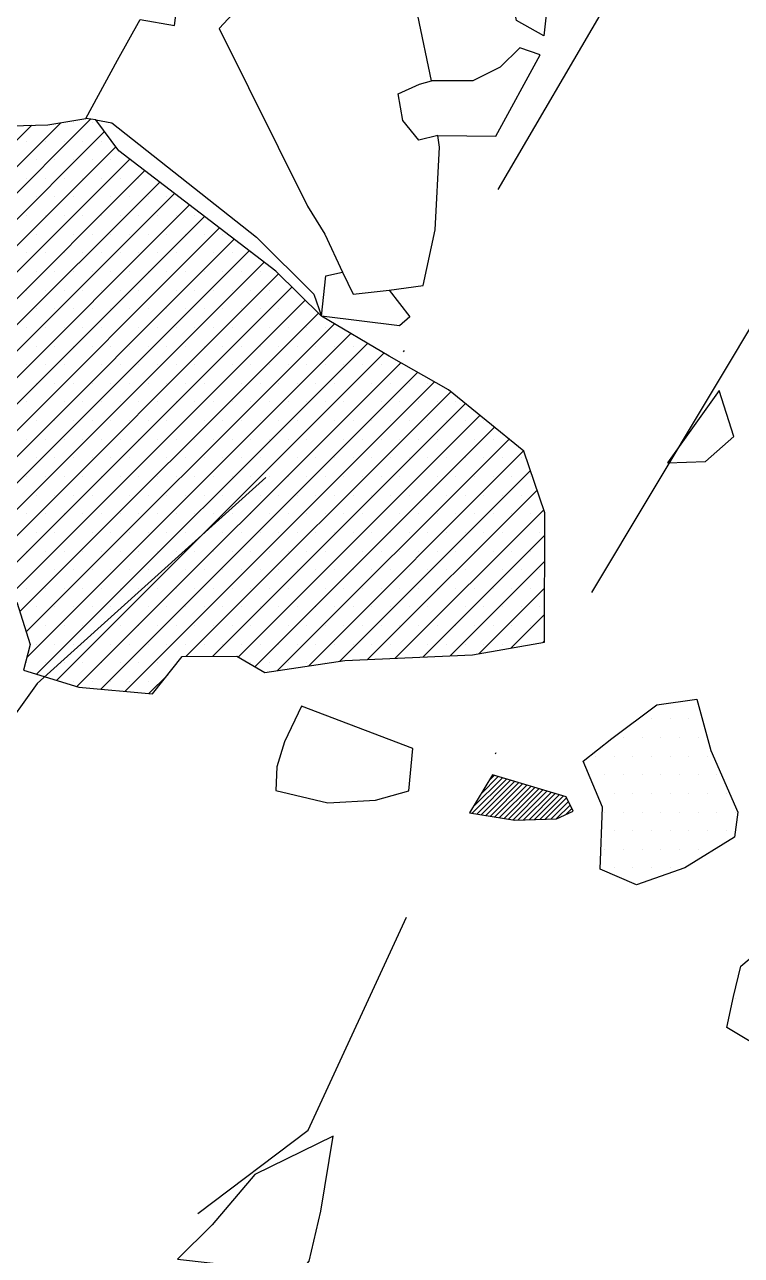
# Model space of a CAD drawing. Header units: metres. Extents: x -1319 to -950, y -1232 to -780.
# Drawn here: x -1108.3 to -1060.2, y -1123.5 to -1040.9 of the extents above; entities that cross this region are included whole.
import ezdxf

# ---------------------------------------------------------------- set-up
doc = ezdxf.new("R2010")
doc.units = ezdxf.units.M
doc.header["$LTSCALE"] = 25
doc.header["$MEASUREMENT"] = 0
doc.linetypes.add('STRICHPUNKTX2', pattern=[2, 1, -0.5, 0, -0.5])
doc.layers.get('0').update_dxf_attribs({"linetype": 'CONTINUOUS'})
for name, color, linetype in [('FEUER', 1, 'CONTINUOUS'), ('GRABUNGSGRENZE', 3, 'STRICHPUNKTX2'), ('KNOCHEN', 2, 'CONTINUOUS'), ('KNOCHENSCHRAFF', 2, 'CONTINUOUS'), ('STEINE', 4, 'CONTINUOUS'), ('STEINESCHRAFF', 4, 'CONTINUOUS')]:
    doc.layers.add(name, color=color, linetype=linetype)

# ---------------------------------------------------------------- blocks, each defined once
blk = doc.blocks.new('*X1')
at = {"color": 0}
for p, q in [((-1078.281, -1093.838), (-1075.983, -1091.539)), ((-1078.232, -1093.435), (-1076.255, -1091.458)), ((-1077.976, -1093.886), (-1075.711, -1091.621)), ((-1077.684, -1092.533), (-1076.527, -1091.376)), ((-1077.67, -1093.934), (-1075.439, -1091.702)), ((-1077.365, -1093.982), (-1075.167, -1091.784)), ((-1077.135, -1091.631), (-1076.799, -1091.295)), ((-1077.06, -1094.03), (-1074.895, -1091.866)), ((-1076.754, -1094.078), (-1074.623, -1091.947)), ((-1076.449, -1094.127), (-1074.351, -1092.029)), ((-1076.144, -1094.175), (-1074.079, -1092.11)), ((-1075.838, -1094.223), (-1073.807, -1092.192)), ((-1075.533, -1094.271), (-1073.535, -1092.273)), ((-1075.192, -1094.284), (-1073.263, -1092.355)), ((-1074.829, -1094.274), (-1072.991, -1092.436)), ((-1074.466, -1094.265), (-1072.719, -1092.518)), ((-1074.102, -1094.255), (-1072.447, -1092.6)), ((-1073.739, -1094.245), (-1072.175, -1092.681)), ((-1073.376, -1094.235), (-1071.948, -1092.807)), ((-1073.012, -1094.226), (-1071.832, -1093.045)), ((-1072.649, -1094.216), (-1071.717, -1093.284)), ((-1072.007, -1093.927), (-1071.601, -1093.522))]:
    blk.add_line(p, q, dxfattribs=at)
blk = doc.blocks.new('*X2')
at = {"color": 0}
for p, q in [((-1117.878, -1061.309), (-1103.858, -1047.29)), ((-1118.458, -1058.354), (-1107.795, -1047.691)), ((-1118.208, -1059.872), (-1105.859, -1047.522)), ((-1117.351, -1062.551), (-1102.917, -1048.117)), ((-1116.825, -1063.792), (-1102.163, -1049.13)), ((-1116.298, -1065.033), (-1101.228, -1049.963)), ((-1115.542, -1066.045), (-1100.228, -1050.731)), ((-1114.787, -1067.057), (-1099.228, -1051.499)), ((-1114.125, -1068.163), (-1098.228, -1052.266)), ((-1113.69, -1069.496), (-1097.228, -1053.034)), ((-1113.255, -1070.829), (-1096.228, -1053.802)), ((-1112.82, -1072.161), (-1095.228, -1054.57)), ((-1112.385, -1073.494), (-1094.228, -1055.337)), ((-1111.821, -1074.697), (-1093.228, -1056.105)), ((-1111.152, -1075.797), (-1092.228, -1056.873)), ((-1110.484, -1076.896), (-1091.252, -1057.664)), ((-1109.816, -1077.996), (-1090.361, -1058.541)), ((-1109.147, -1079.095), (-1089.469, -1059.417)), ((-1108.596, -1080.312), (-1088.577, -1060.293)), ((-1108.175, -1081.658), (-1087.517, -1061.001)), ((-1108.134, -1083.385), (-1086.409, -1061.66)), ((-1107.48, -1084.499), (-1085.301, -1062.32)), ((-1106.126, -1084.913), (-1084.192, -1062.979)), ((-1104.772, -1085.327), (-1083.07, -1063.624)), ((-1103.182, -1085.504), (-1081.94, -1064.263)), ((-1101.567, -1085.657), (-1080.811, -1064.901)), ((-1097.47, -1083.328), (-1079.708, -1065.566)), ((-1095.687, -1083.312), (-1078.733, -1066.359)), ((-1093.963, -1083.357), (-1077.759, -1067.152)), ((-1092.846, -1084.008), (-1076.784, -1067.945)), ((-1091.343, -1084.272), (-1075.809, -1068.738)), ((-1089.262, -1083.959), (-1074.835, -1069.531)), ((-1087.182, -1083.646), (-1074.378, -1070.842)), ((-1085.291, -1083.523), (-1073.93, -1072.162)), ((-1083.442, -1083.442), (-1073.483, -1073.483)), ((-1081.592, -1083.36), (-1073.417, -1075.185)), ((-1079.743, -1083.279), (-1073.422, -1076.958)), ((-1077.836, -1083.14), (-1073.428, -1078.731)), ((-1075.687, -1082.759), (-1073.433, -1080.504)), ((-1073.539, -1082.378), (-1073.438, -1082.277)), ((-1099.951, -1085.809), (-1098.688, -1084.546))]:
    blk.add_line(p, q, dxfattribs=at)
blk = doc.blocks.new('*X7')
at = {"color": 0}
for p, q in [((-1105, -1047.5), (-1105, -1047.5)), ((-1103.75, -1047.5), (-1103.75, -1047.5)), ((-1108.125, -1048.75), (-1108.125, -1048.75)), ((-1106.875, -1048.75), (-1106.875, -1048.75)), ((-1105.625, -1048.75), (-1105.625, -1048.75)), ((-1104.375, -1048.75), (-1104.375, -1048.75)), ((-1103.125, -1048.75), (-1103.125, -1048.75)), ((-1107.5, -1050), (-1107.5, -1050)), ((-1106.25, -1050), (-1106.25, -1050)), ((-1105, -1050), (-1105, -1050)), ((-1103.75, -1050), (-1103.75, -1050)), ((-1102.5, -1050), (-1102.5, -1050)), ((-1101.25, -1050), (-1101.25, -1050)), ((-1108.125, -1051.25), (-1108.125, -1051.25)), ((-1106.875, -1051.25), (-1106.875, -1051.25)), ((-1105.625, -1051.25), (-1105.625, -1051.25)), ((-1104.375, -1051.25), (-1104.375, -1051.25)), ((-1103.125, -1051.25), (-1103.125, -1051.25)), ((-1101.875, -1051.25), (-1101.875, -1051.25)), ((-1100.625, -1051.25), (-1100.625, -1051.25)), ((-1107.5, -1052.5), (-1107.5, -1052.5)), ((-1106.25, -1052.5), (-1106.25, -1052.5)), ((-1105, -1052.5), (-1105, -1052.5)), ((-1103.75, -1052.5), (-1103.75, -1052.5)), ((-1102.5, -1052.5), (-1102.5, -1052.5)), ((-1101.25, -1052.5), (-1101.25, -1052.5)), ((-1100, -1052.5), (-1100, -1052.5)), ((-1098.75, -1052.5), (-1098.75, -1052.5)), ((-1108.125, -1053.75), (-1108.125, -1053.75)), ((-1106.875, -1053.75), (-1106.875, -1053.75)), ((-1105.625, -1053.75), (-1105.625, -1053.75)), ((-1104.375, -1053.75), (-1104.375, -1053.75)), ((-1103.125, -1053.75), (-1103.125, -1053.75)), ((-1101.875, -1053.75), (-1101.875, -1053.75)), ((-1100.625, -1053.75), (-1100.625, -1053.75)), ((-1099.375, -1053.75), (-1099.375, -1053.75)), ((-1098.125, -1053.75), (-1098.125, -1053.75)), ((-1096.875, -1053.75), (-1096.875, -1053.75)), ((-1107.5, -1055), (-1107.5, -1055)), ((-1106.25, -1055), (-1106.25, -1055)), ((-1105, -1055), (-1105, -1055)), ((-1103.75, -1055), (-1103.75, -1055)), ((-1102.5, -1055), (-1102.5, -1055)), ((-1101.25, -1055), (-1101.25, -1055)), ((-1100, -1055), (-1100, -1055)), ((-1098.75, -1055), (-1098.75, -1055)), ((-1097.5, -1055), (-1097.5, -1055)), ((-1096.25, -1055), (-1096.25, -1055)), ((-1095, -1055), (-1095, -1055)), ((-1108.125, -1056.25), (-1108.125, -1056.25)), ((-1106.875, -1056.25), (-1106.875, -1056.25)), ((-1105.625, -1056.25), (-1105.625, -1056.25)), ((-1104.375, -1056.25), (-1104.375, -1056.25)), ((-1103.125, -1056.25), (-1103.125, -1056.25)), ((-1101.875, -1056.25), (-1101.875, -1056.25)), ((-1100.625, -1056.25), (-1100.625, -1056.25)), ((-1099.375, -1056.25), (-1099.375, -1056.25)), ((-1098.125, -1056.25), (-1098.125, -1056.25)), ((-1096.875, -1056.25), (-1096.875, -1056.25)), ((-1095.625, -1056.25), (-1095.625, -1056.25)), ((-1094.375, -1056.25), (-1094.375, -1056.25)), ((-1093.125, -1056.25), (-1093.125, -1056.25)), ((-1107.5, -1057.5), (-1107.5, -1057.5)), ((-1106.25, -1057.5), (-1106.25, -1057.5)), ((-1105, -1057.5), (-1105, -1057.5)), ((-1103.75, -1057.5), (-1103.75, -1057.5)), ((-1102.5, -1057.5), (-1102.5, -1057.5)), ((-1101.25, -1057.5), (-1101.25, -1057.5)), ((-1100, -1057.5), (-1100, -1057.5)), ((-1098.75, -1057.5), (-1098.75, -1057.5)), ((-1097.5, -1057.5), (-1097.5, -1057.5)), ((-1096.25, -1057.5), (-1096.25, -1057.5)), ((-1095, -1057.5), (-1095, -1057.5)), ((-1093.75, -1057.5), (-1093.75, -1057.5)), ((-1092.5, -1057.5), (-1092.5, -1057.5)), ((-1108.125, -1058.75), (-1108.125, -1058.75)), ((-1106.875, -1058.75), (-1106.875, -1058.75)), ((-1105.625, -1058.75), (-1105.625, -1058.75)), ((-1104.375, -1058.75), (-1104.375, -1058.75)), ((-1103.125, -1058.75), (-1103.125, -1058.75)), ((-1101.875, -1058.75), (-1101.875, -1058.75)), ((-1100.625, -1058.75), (-1100.625, -1058.75)), ((-1099.375, -1058.75), (-1099.375, -1058.75)), ((-1098.125, -1058.75), (-1098.125, -1058.75)), ((-1096.875, -1058.75), (-1096.875, -1058.75)), ((-1095.625, -1058.75), (-1095.625, -1058.75)), ((-1094.375, -1058.75), (-1094.375, -1058.75)), ((-1093.125, -1058.75), (-1093.125, -1058.75)), ((-1091.875, -1058.75), (-1091.875, -1058.75)), ((-1090.625, -1058.75), (-1090.625, -1058.75)), ((-1107.5, -1060), (-1107.5, -1060)), ((-1106.25, -1060), (-1106.25, -1060)), ((-1105, -1060), (-1105, -1060)), ((-1103.75, -1060), (-1103.75, -1060)), ((-1102.5, -1060), (-1102.5, -1060)), ((-1101.25, -1060), (-1101.25, -1060)), ((-1100, -1060), (-1100, -1060)), ((-1098.75, -1060), (-1098.75, -1060)), ((-1097.5, -1060), (-1097.5, -1060)), ((-1096.25, -1060), (-1096.25, -1060)), ((-1095, -1060), (-1095, -1060)), ((-1093.75, -1060), (-1093.75, -1060)), ((-1092.5, -1060), (-1092.5, -1060)), ((-1091.25, -1060), (-1091.25, -1060)), ((-1090, -1060), (-1090, -1060)), ((-1108.125, -1061.25), (-1108.125, -1061.25)), ((-1106.875, -1061.25), (-1106.875, -1061.25)), ((-1105.625, -1061.25), (-1105.625, -1061.25)), ((-1104.375, -1061.25), (-1104.375, -1061.25)), ((-1103.125, -1061.25), (-1103.125, -1061.25)), ((-1101.875, -1061.25), (-1101.875, -1061.25)), ((-1100.625, -1061.25), (-1100.625, -1061.25)), ((-1099.375, -1061.25), (-1099.375, -1061.25)), ((-1098.125, -1061.25), (-1098.125, -1061.25)), ((-1096.875, -1061.25), (-1096.875, -1061.25)), ((-1095.625, -1061.25), (-1095.625, -1061.25)), ((-1094.375, -1061.25), (-1094.375, -1061.25)), ((-1093.125, -1061.25), (-1093.125, -1061.25)), ((-1091.875, -1061.25), (-1091.875, -1061.25)), ((-1090.625, -1061.25), (-1090.625, -1061.25)), ((-1089.375, -1061.25), (-1089.375, -1061.25)), ((-1088.125, -1061.25), (-1088.125, -1061.25)), ((-1107.5, -1062.5), (-1107.5, -1062.5)), ((-1106.25, -1062.5), (-1106.25, -1062.5)), ((-1105, -1062.5), (-1105, -1062.5)), ((-1103.75, -1062.5), (-1103.75, -1062.5)), ((-1102.5, -1062.5), (-1102.5, -1062.5)), ((-1101.25, -1062.5), (-1101.25, -1062.5)), ((-1100, -1062.5), (-1100, -1062.5)), ((-1098.75, -1062.5), (-1098.75, -1062.5)), ((-1097.5, -1062.5), (-1097.5, -1062.5)), ((-1096.25, -1062.5), (-1096.25, -1062.5)), ((-1095, -1062.5), (-1095, -1062.5)), ((-1093.75, -1062.5), (-1093.75, -1062.5)), ((-1092.5, -1062.5), (-1092.5, -1062.5)), ((-1091.25, -1062.5), (-1091.25, -1062.5)), ((-1090, -1062.5), (-1090, -1062.5)), ((-1088.75, -1062.5), (-1088.75, -1062.5)), ((-1087.5, -1062.5), (-1087.5, -1062.5)), ((-1086.25, -1062.5), (-1086.25, -1062.5)), ((-1085, -1062.5), (-1085, -1062.5)), ((-1108.125, -1063.75), (-1108.125, -1063.75)), ((-1106.875, -1063.75), (-1106.875, -1063.75)), ((-1105.625, -1063.75), (-1105.625, -1063.75)), ((-1104.375, -1063.75), (-1104.375, -1063.75)), ((-1103.125, -1063.75), (-1103.125, -1063.75)), ((-1101.875, -1063.75), (-1101.875, -1063.75)), ((-1100.625, -1063.75), (-1100.625, -1063.75)), ((-1099.375, -1063.75), (-1099.375, -1063.75)), ((-1098.125, -1063.75), (-1098.125, -1063.75)), ((-1096.875, -1063.75), (-1096.875, -1063.75)), ((-1095.625, -1063.75), (-1095.625, -1063.75)), ((-1094.375, -1063.75), (-1094.375, -1063.75)), ((-1093.125, -1063.75), (-1093.125, -1063.75)), ((-1091.875, -1063.75), (-1091.875, -1063.75)), ((-1090.625, -1063.75), (-1090.625, -1063.75)), ((-1089.375, -1063.75), (-1089.375, -1063.75)), ((-1088.125, -1063.75), (-1088.125, -1063.75)), ((-1086.875, -1063.75), (-1086.875, -1063.75)), ((-1085.625, -1063.75), (-1085.625, -1063.75)), ((-1084.375, -1063.75), (-1084.375, -1063.75)), ((-1083.125, -1063.75), (-1083.125, -1063.75)), ((-1107.5, -1065), (-1107.5, -1065)), ((-1106.25, -1065), (-1106.25, -1065)), ((-1105, -1065), (-1105, -1065)), ((-1103.75, -1065), (-1103.75, -1065)), ((-1102.5, -1065), (-1102.5, -1065)), ((-1101.25, -1065), (-1101.25, -1065)), ((-1100, -1065), (-1100, -1065)), ((-1098.75, -1065), (-1098.75, -1065)), ((-1097.5, -1065), (-1097.5, -1065)), ((-1096.25, -1065), (-1096.25, -1065)), ((-1095, -1065), (-1095, -1065)), ((-1093.75, -1065), (-1093.75, -1065)), ((-1092.5, -1065), (-1092.5, -1065)), ((-1091.25, -1065), (-1091.25, -1065)), ((-1090, -1065), (-1090, -1065)), ((-1088.75, -1065), (-1088.75, -1065)), ((-1087.5, -1065), (-1087.5, -1065)), ((-1086.25, -1065), (-1086.25, -1065)), ((-1085, -1065), (-1085, -1065)), ((-1083.75, -1065), (-1083.75, -1065)), ((-1082.5, -1065), (-1082.5, -1065)), ((-1081.25, -1065), (-1081.25, -1065)), ((-1108.125, -1066.25), (-1108.125, -1066.25)), ((-1106.875, -1066.25), (-1106.875, -1066.25)), ((-1105.625, -1066.25), (-1105.625, -1066.25)), ((-1104.375, -1066.25), (-1104.375, -1066.25)), ((-1103.125, -1066.25), (-1103.125, -1066.25)), ((-1101.875, -1066.25), (-1101.875, -1066.25)), ((-1100.625, -1066.25), (-1100.625, -1066.25)), ((-1099.375, -1066.25), (-1099.375, -1066.25)), ((-1098.125, -1066.25), (-1098.125, -1066.25)), ((-1096.875, -1066.25), (-1096.875, -1066.25)), ((-1095.625, -1066.25), (-1095.625, -1066.25)), ((-1094.375, -1066.25), (-1094.375, -1066.25)), ((-1093.125, -1066.25), (-1093.125, -1066.25)), ((-1091.875, -1066.25), (-1091.875, -1066.25)), ((-1090.625, -1066.25), (-1090.625, -1066.25)), ((-1089.375, -1066.25), (-1089.375, -1066.25)), ((-1088.125, -1066.25), (-1088.125, -1066.25)), ((-1086.875, -1066.25), (-1086.875, -1066.25)), ((-1085.625, -1066.25), (-1085.625, -1066.25)), ((-1084.375, -1066.25), (-1084.375, -1066.25)), ((-1083.125, -1066.25), (-1083.125, -1066.25)), ((-1081.875, -1066.25), (-1081.875, -1066.25)), ((-1080.625, -1066.25), (-1080.625, -1066.25)), ((-1079.375, -1066.25), (-1079.375, -1066.25)), ((-1107.5, -1067.5), (-1107.5, -1067.5)), ((-1106.25, -1067.5), (-1106.25, -1067.5)), ((-1105, -1067.5), (-1105, -1067.5)), ((-1103.75, -1067.5), (-1103.75, -1067.5)), ((-1102.5, -1067.5), (-1102.5, -1067.5)), ((-1101.25, -1067.5), (-1101.25, -1067.5)), ((-1100, -1067.5), (-1100, -1067.5)), ((-1098.75, -1067.5), (-1098.75, -1067.5)), ((-1097.5, -1067.5), (-1097.5, -1067.5)), ((-1096.25, -1067.5), (-1096.25, -1067.5)), ((-1095, -1067.5), (-1095, -1067.5)), ((-1093.75, -1067.5), (-1093.75, -1067.5)), ((-1092.5, -1067.5), (-1092.5, -1067.5)), ((-1091.25, -1067.5), (-1091.25, -1067.5)), ((-1090, -1067.5), (-1090, -1067.5)), ((-1088.75, -1067.5), (-1088.75, -1067.5)), ((-1087.5, -1067.5), (-1087.5, -1067.5)), ((-1086.25, -1067.5), (-1086.25, -1067.5)), ((-1085, -1067.5), (-1085, -1067.5)), ((-1083.75, -1067.5), (-1083.75, -1067.5)), ((-1082.5, -1067.5), (-1082.5, -1067.5)), ((-1081.25, -1067.5), (-1081.25, -1067.5)), ((-1080, -1067.5), (-1080, -1067.5)), ((-1078.75, -1067.5), (-1078.75, -1067.5)), ((-1077.5, -1067.5), (-1077.5, -1067.5)), ((-1108.125, -1068.75), (-1108.125, -1068.75)), ((-1106.875, -1068.75), (-1106.875, -1068.75)), ((-1105.625, -1068.75), (-1105.625, -1068.75)), ((-1104.375, -1068.75), (-1104.375, -1068.75)), ((-1103.125, -1068.75), (-1103.125, -1068.75)), ((-1101.875, -1068.75), (-1101.875, -1068.75)), ((-1100.625, -1068.75), (-1100.625, -1068.75)), ((-1099.375, -1068.75), (-1099.375, -1068.75)), ((-1098.125, -1068.75), (-1098.125, -1068.75)), ((-1096.875, -1068.75), (-1096.875, -1068.75)), ((-1095.625, -1068.75), (-1095.625, -1068.75)), ((-1094.375, -1068.75), (-1094.375, -1068.75)), ((-1093.125, -1068.75), (-1093.125, -1068.75)), ((-1091.875, -1068.75), (-1091.875, -1068.75)), ((-1090.625, -1068.75), (-1090.625, -1068.75)), ((-1089.375, -1068.75), (-1089.375, -1068.75)), ((-1088.125, -1068.75), (-1088.125, -1068.75)), ((-1086.875, -1068.75), (-1086.875, -1068.75)), ((-1085.625, -1068.75), (-1085.625, -1068.75)), ((-1084.375, -1068.75), (-1084.375, -1068.75)), ((-1083.125, -1068.75), (-1083.125, -1068.75)), ((-1081.875, -1068.75), (-1081.875, -1068.75)), ((-1080.625, -1068.75), (-1080.625, -1068.75)), ((-1079.375, -1068.75), (-1079.375, -1068.75)), ((-1078.125, -1068.75), (-1078.125, -1068.75)), ((-1076.875, -1068.75), (-1076.875, -1068.75)), ((-1107.5, -1070), (-1107.5, -1070)), ((-1106.25, -1070), (-1106.25, -1070)), ((-1105, -1070), (-1105, -1070)), ((-1103.75, -1070), (-1103.75, -1070)), ((-1102.5, -1070), (-1102.5, -1070)), ((-1101.25, -1070), (-1101.25, -1070)), ((-1100, -1070), (-1100, -1070)), ((-1098.75, -1070), (-1098.75, -1070)), ((-1097.5, -1070), (-1097.5, -1070)), ((-1096.25, -1070), (-1096.25, -1070)), ((-1095, -1070), (-1095, -1070)), ((-1093.75, -1070), (-1093.75, -1070)), ((-1092.5, -1070), (-1092.5, -1070)), ((-1091.25, -1070), (-1091.25, -1070)), ((-1090, -1070), (-1090, -1070)), ((-1088.75, -1070), (-1088.75, -1070)), ((-1087.5, -1070), (-1087.5, -1070)), ((-1086.25, -1070), (-1086.25, -1070)), ((-1085, -1070), (-1085, -1070)), ((-1083.75, -1070), (-1083.75, -1070)), ((-1082.5, -1070), (-1082.5, -1070)), ((-1081.25, -1070), (-1081.25, -1070)), ((-1080, -1070), (-1080, -1070)), ((-1078.75, -1070), (-1078.75, -1070)), ((-1077.5, -1070), (-1077.5, -1070)), ((-1076.25, -1070), (-1076.25, -1070)), ((-1075, -1070), (-1075, -1070)), ((-1108.125, -1071.25), (-1108.125, -1071.25)), ((-1106.875, -1071.25), (-1106.875, -1071.25)), ((-1105.625, -1071.25), (-1105.625, -1071.25)), ((-1104.375, -1071.25), (-1104.375, -1071.25)), ((-1103.125, -1071.25), (-1103.125, -1071.25)), ((-1101.875, -1071.25), (-1101.875, -1071.25)), ((-1100.625, -1071.25), (-1100.625, -1071.25)), ((-1099.375, -1071.25), (-1099.375, -1071.25)), ((-1098.125, -1071.25), (-1098.125, -1071.25)), ((-1096.875, -1071.25), (-1096.875, -1071.25)), ((-1095.625, -1071.25), (-1095.625, -1071.25)), ((-1094.375, -1071.25), (-1094.375, -1071.25)), ((-1093.125, -1071.25), (-1093.125, -1071.25)), ((-1091.875, -1071.25), (-1091.875, -1071.25)), ((-1090.625, -1071.25), (-1090.625, -1071.25)), ((-1089.375, -1071.25), (-1089.375, -1071.25)), ((-1088.125, -1071.25), (-1088.125, -1071.25)), ((-1086.875, -1071.25), (-1086.875, -1071.25)), ((-1085.625, -1071.25), (-1085.625, -1071.25)), ((-1084.375, -1071.25), (-1084.375, -1071.25)), ((-1083.125, -1071.25), (-1083.125, -1071.25)), ((-1081.875, -1071.25), (-1081.875, -1071.25)), ((-1080.625, -1071.25), (-1080.625, -1071.25)), ((-1079.375, -1071.25), (-1079.375, -1071.25)), ((-1078.125, -1071.25), (-1078.125, -1071.25)), ((-1076.875, -1071.25), (-1076.875, -1071.25)), ((-1075.625, -1071.25), (-1075.625, -1071.25)), ((-1074.375, -1071.25), (-1074.375, -1071.25)), ((-1107.5, -1072.5), (-1107.5, -1072.5)), ((-1106.25, -1072.5), (-1106.25, -1072.5)), ((-1105, -1072.5), (-1105, -1072.5)), ((-1103.75, -1072.5), (-1103.75, -1072.5)), ((-1102.5, -1072.5), (-1102.5, -1072.5)), ((-1101.25, -1072.5), (-1101.25, -1072.5)), ((-1100, -1072.5), (-1100, -1072.5)), ((-1098.75, -1072.5), (-1098.75, -1072.5)), ((-1097.5, -1072.5), (-1097.5, -1072.5)), ((-1096.25, -1072.5), (-1096.25, -1072.5)), ((-1095, -1072.5), (-1095, -1072.5)), ((-1093.75, -1072.5), (-1093.75, -1072.5)), ((-1092.5, -1072.5), (-1092.5, -1072.5)), ((-1091.25, -1072.5), (-1091.25, -1072.5)), ((-1090, -1072.5), (-1090, -1072.5)), ((-1088.75, -1072.5), (-1088.75, -1072.5)), ((-1087.5, -1072.5), (-1087.5, -1072.5)), ((-1086.25, -1072.5), (-1086.25, -1072.5)), ((-1085, -1072.5), (-1085, -1072.5)), ((-1083.75, -1072.5), (-1083.75, -1072.5)), ((-1082.5, -1072.5), (-1082.5, -1072.5)), ((-1081.25, -1072.5), (-1081.25, -1072.5)), ((-1080, -1072.5), (-1080, -1072.5)), ((-1078.75, -1072.5), (-1078.75, -1072.5)), ((-1077.5, -1072.5), (-1077.5, -1072.5)), ((-1076.25, -1072.5), (-1076.25, -1072.5)), ((-1075, -1072.5), (-1075, -1072.5)), ((-1108.125, -1073.75), (-1108.125, -1073.75)), ((-1106.875, -1073.75), (-1106.875, -1073.75)), ((-1105.625, -1073.75), (-1105.625, -1073.75)), ((-1104.375, -1073.75), (-1104.375, -1073.75)), ((-1103.125, -1073.75), (-1103.125, -1073.75)), ((-1101.875, -1073.75), (-1101.875, -1073.75)), ((-1100.625, -1073.75), (-1100.625, -1073.75)), ((-1099.375, -1073.75), (-1099.375, -1073.75)), ((-1098.125, -1073.75), (-1098.125, -1073.75)), ((-1096.875, -1073.75), (-1096.875, -1073.75)), ((-1095.625, -1073.75), (-1095.625, -1073.75)), ((-1094.375, -1073.75), (-1094.375, -1073.75)), ((-1093.125, -1073.75), (-1093.125, -1073.75)), ((-1091.875, -1073.75), (-1091.875, -1073.75)), ((-1090.625, -1073.75), (-1090.625, -1073.75)), ((-1089.375, -1073.75), (-1089.375, -1073.75)), ((-1088.125, -1073.75), (-1088.125, -1073.75)), ((-1086.875, -1073.75), (-1086.875, -1073.75)), ((-1085.625, -1073.75), (-1085.625, -1073.75)), ((-1084.375, -1073.75), (-1084.375, -1073.75)), ((-1083.125, -1073.75), (-1083.125, -1073.75)), ((-1081.875, -1073.75), (-1081.875, -1073.75)), ((-1080.625, -1073.75), (-1080.625, -1073.75)), ((-1079.375, -1073.75), (-1079.375, -1073.75)), ((-1078.125, -1073.75), (-1078.125, -1073.75)), ((-1076.875, -1073.75), (-1076.875, -1073.75)), ((-1075.625, -1073.75), (-1075.625, -1073.75)), ((-1074.375, -1073.75), (-1074.375, -1073.75)), ((-1107.5, -1075), (-1107.5, -1075)), ((-1106.25, -1075), (-1106.25, -1075)), ((-1105, -1075), (-1105, -1075)), ((-1103.75, -1075), (-1103.75, -1075)), ((-1102.5, -1075), (-1102.5, -1075)), ((-1101.25, -1075), (-1101.25, -1075)), ((-1100, -1075), (-1100, -1075)), ((-1098.75, -1075), (-1098.75, -1075)), ((-1097.5, -1075), (-1097.5, -1075)), ((-1096.25, -1075), (-1096.25, -1075)), ((-1095, -1075), (-1095, -1075)), ((-1093.75, -1075), (-1093.75, -1075)), ((-1092.5, -1075), (-1092.5, -1075)), ((-1091.25, -1075), (-1091.25, -1075)), ((-1090, -1075), (-1090, -1075)), ((-1088.75, -1075), (-1088.75, -1075)), ((-1087.5, -1075), (-1087.5, -1075)), ((-1086.25, -1075), (-1086.25, -1075)), ((-1085, -1075), (-1085, -1075)), ((-1083.75, -1075), (-1083.75, -1075)), ((-1082.5, -1075), (-1082.5, -1075)), ((-1081.25, -1075), (-1081.25, -1075)), ((-1080, -1075), (-1080, -1075)), ((-1078.75, -1075), (-1078.75, -1075)), ((-1077.5, -1075), (-1077.5, -1075)), ((-1076.25, -1075), (-1076.25, -1075)), ((-1075, -1075), (-1075, -1075)), ((-1073.75, -1075), (-1073.75, -1075)), ((-1108.125, -1076.25), (-1108.125, -1076.25)), ((-1106.875, -1076.25), (-1106.875, -1076.25)), ((-1105.625, -1076.25), (-1105.625, -1076.25)), ((-1104.375, -1076.25), (-1104.375, -1076.25)), ((-1103.125, -1076.25), (-1103.125, -1076.25)), ((-1101.875, -1076.25), (-1101.875, -1076.25)), ((-1100.625, -1076.25), (-1100.625, -1076.25)), ((-1099.375, -1076.25), (-1099.375, -1076.25)), ((-1098.125, -1076.25), (-1098.125, -1076.25)), ((-1096.875, -1076.25), (-1096.875, -1076.25)), ((-1095.625, -1076.25), (-1095.625, -1076.25)), ((-1094.375, -1076.25), (-1094.375, -1076.25)), ((-1093.125, -1076.25), (-1093.125, -1076.25)), ((-1091.875, -1076.25), (-1091.875, -1076.25)), ((-1090.625, -1076.25), (-1090.625, -1076.25)), ((-1089.375, -1076.25), (-1089.375, -1076.25)), ((-1088.125, -1076.25), (-1088.125, -1076.25)), ((-1086.875, -1076.25), (-1086.875, -1076.25)), ((-1085.625, -1076.25), (-1085.625, -1076.25)), ((-1084.375, -1076.25), (-1084.375, -1076.25)), ((-1083.125, -1076.25), (-1083.125, -1076.25)), ((-1081.875, -1076.25), (-1081.875, -1076.25)), ((-1080.625, -1076.25), (-1080.625, -1076.25)), ((-1079.375, -1076.25), (-1079.375, -1076.25)), ((-1078.125, -1076.25), (-1078.125, -1076.25)), ((-1076.875, -1076.25), (-1076.875, -1076.25)), ((-1075.625, -1076.25), (-1075.625, -1076.25)), ((-1074.375, -1076.25), (-1074.375, -1076.25)), ((-1107.5, -1077.5), (-1107.5, -1077.5)), ((-1106.25, -1077.5), (-1106.25, -1077.5)), ((-1105, -1077.5), (-1105, -1077.5)), ((-1103.75, -1077.5), (-1103.75, -1077.5)), ((-1102.5, -1077.5), (-1102.5, -1077.5)), ((-1101.25, -1077.5), (-1101.25, -1077.5)), ((-1100, -1077.5), (-1100, -1077.5)), ((-1098.75, -1077.5), (-1098.75, -1077.5)), ((-1097.5, -1077.5), (-1097.5, -1077.5)), ((-1096.25, -1077.5), (-1096.25, -1077.5)), ((-1095, -1077.5), (-1095, -1077.5)), ((-1093.75, -1077.5), (-1093.75, -1077.5)), ((-1092.5, -1077.5), (-1092.5, -1077.5)), ((-1091.25, -1077.5), (-1091.25, -1077.5)), ((-1090, -1077.5), (-1090, -1077.5)), ((-1088.75, -1077.5), (-1088.75, -1077.5)), ((-1087.5, -1077.5), (-1087.5, -1077.5)), ((-1086.25, -1077.5), (-1086.25, -1077.5)), ((-1085, -1077.5), (-1085, -1077.5)), ((-1083.75, -1077.5), (-1083.75, -1077.5)), ((-1082.5, -1077.5), (-1082.5, -1077.5)), ((-1081.25, -1077.5), (-1081.25, -1077.5)), ((-1080, -1077.5), (-1080, -1077.5)), ((-1078.75, -1077.5), (-1078.75, -1077.5)), ((-1077.5, -1077.5), (-1077.5, -1077.5)), ((-1076.25, -1077.5), (-1076.25, -1077.5)), ((-1075, -1077.5), (-1075, -1077.5)), ((-1073.75, -1077.5), (-1073.75, -1077.5)), ((-1108.125, -1078.75), (-1108.125, -1078.75)), ((-1106.875, -1078.75), (-1106.875, -1078.75)), ((-1105.625, -1078.75), (-1105.625, -1078.75)), ((-1104.375, -1078.75), (-1104.375, -1078.75)), ((-1103.125, -1078.75), (-1103.125, -1078.75)), ((-1101.875, -1078.75), (-1101.875, -1078.75)), ((-1100.625, -1078.75), (-1100.625, -1078.75)), ((-1099.375, -1078.75), (-1099.375, -1078.75)), ((-1098.125, -1078.75), (-1098.125, -1078.75)), ((-1096.875, -1078.75), (-1096.875, -1078.75)), ((-1095.625, -1078.75), (-1095.625, -1078.75)), ((-1094.375, -1078.75), (-1094.375, -1078.75)), ((-1093.125, -1078.75), (-1093.125, -1078.75)), ((-1091.875, -1078.75), (-1091.875, -1078.75)), ((-1090.625, -1078.75), (-1090.625, -1078.75)), ((-1089.375, -1078.75), (-1089.375, -1078.75)), ((-1088.125, -1078.75), (-1088.125, -1078.75)), ((-1086.875, -1078.75), (-1086.875, -1078.75)), ((-1085.625, -1078.75), (-1085.625, -1078.75)), ((-1084.375, -1078.75), (-1084.375, -1078.75)), ((-1083.125, -1078.75), (-1083.125, -1078.75)), ((-1081.875, -1078.75), (-1081.875, -1078.75)), ((-1080.625, -1078.75), (-1080.625, -1078.75)), ((-1079.375, -1078.75), (-1079.375, -1078.75)), ((-1078.125, -1078.75), (-1078.125, -1078.75)), ((-1076.875, -1078.75), (-1076.875, -1078.75)), ((-1075.625, -1078.75), (-1075.625, -1078.75)), ((-1074.375, -1078.75), (-1074.375, -1078.75)), ((-1107.5, -1080), (-1107.5, -1080)), ((-1106.25, -1080), (-1106.25, -1080)), ((-1105, -1080), (-1105, -1080)), ((-1103.75, -1080), (-1103.75, -1080)), ((-1102.5, -1080), (-1102.5, -1080)), ((-1101.25, -1080), (-1101.25, -1080)), ((-1100, -1080), (-1100, -1080)), ((-1098.75, -1080), (-1098.75, -1080)), ((-1097.5, -1080), (-1097.5, -1080)), ((-1096.25, -1080), (-1096.25, -1080)), ((-1095, -1080), (-1095, -1080)), ((-1093.75, -1080), (-1093.75, -1080)), ((-1092.5, -1080), (-1092.5, -1080)), ((-1091.25, -1080), (-1091.25, -1080)), ((-1090, -1080), (-1090, -1080)), ((-1088.75, -1080), (-1088.75, -1080)), ((-1087.5, -1080), (-1087.5, -1080)), ((-1086.25, -1080), (-1086.25, -1080)), ((-1085, -1080), (-1085, -1080)), ((-1083.75, -1080), (-1083.75, -1080)), ((-1082.5, -1080), (-1082.5, -1080)), ((-1081.25, -1080), (-1081.25, -1080)), ((-1080, -1080), (-1080, -1080)), ((-1078.75, -1080), (-1078.75, -1080)), ((-1077.5, -1080), (-1077.5, -1080)), ((-1076.25, -1080), (-1076.25, -1080)), ((-1075, -1080), (-1075, -1080)), ((-1073.75, -1080), (-1073.75, -1080)), ((-1108.125, -1081.25), (-1108.125, -1081.25)), ((-1106.875, -1081.25), (-1106.875, -1081.25)), ((-1105.625, -1081.25), (-1105.625, -1081.25)), ((-1104.375, -1081.25), (-1104.375, -1081.25)), ((-1103.125, -1081.25), (-1103.125, -1081.25)), ((-1101.875, -1081.25), (-1101.875, -1081.25)), ((-1100.625, -1081.25), (-1100.625, -1081.25)), ((-1099.375, -1081.25), (-1099.375, -1081.25)), ((-1098.125, -1081.25), (-1098.125, -1081.25)), ((-1096.875, -1081.25), (-1096.875, -1081.25)), ((-1095.625, -1081.25), (-1095.625, -1081.25)), ((-1094.375, -1081.25), (-1094.375, -1081.25)), ((-1093.125, -1081.25), (-1093.125, -1081.25)), ((-1091.875, -1081.25), (-1091.875, -1081.25)), ((-1090.625, -1081.25), (-1090.625, -1081.25)), ((-1089.375, -1081.25), (-1089.375, -1081.25)), ((-1088.125, -1081.25), (-1088.125, -1081.25)), ((-1086.875, -1081.25), (-1086.875, -1081.25)), ((-1085.625, -1081.25), (-1085.625, -1081.25)), ((-1084.375, -1081.25), (-1084.375, -1081.25)), ((-1083.125, -1081.25), (-1083.125, -1081.25)), ((-1081.875, -1081.25), (-1081.875, -1081.25)), ((-1080.625, -1081.25), (-1080.625, -1081.25)), ((-1079.375, -1081.25), (-1079.375, -1081.25)), ((-1078.125, -1081.25), (-1078.125, -1081.25)), ((-1076.875, -1081.25), (-1076.875, -1081.25)), ((-1075.625, -1081.25), (-1075.625, -1081.25)), ((-1074.375, -1081.25), (-1074.375, -1081.25)), ((-1107.5, -1082.5), (-1107.5, -1082.5)), ((-1106.25, -1082.5), (-1106.25, -1082.5)), ((-1105, -1082.5), (-1105, -1082.5)), ((-1103.75, -1082.5), (-1103.75, -1082.5)), ((-1102.5, -1082.5), (-1102.5, -1082.5)), ((-1101.25, -1082.5), (-1101.25, -1082.5)), ((-1100, -1082.5), (-1100, -1082.5)), ((-1098.75, -1082.5), (-1098.75, -1082.5)), ((-1097.5, -1082.5), (-1097.5, -1082.5)), ((-1096.25, -1082.5), (-1096.25, -1082.5)), ((-1095, -1082.5), (-1095, -1082.5)), ((-1093.75, -1082.5), (-1093.75, -1082.5)), ((-1092.5, -1082.5), (-1092.5, -1082.5)), ((-1091.25, -1082.5), (-1091.25, -1082.5)), ((-1090, -1082.5), (-1090, -1082.5)), ((-1088.75, -1082.5), (-1088.75, -1082.5)), ((-1087.5, -1082.5), (-1087.5, -1082.5)), ((-1086.25, -1082.5), (-1086.25, -1082.5)), ((-1085, -1082.5), (-1085, -1082.5)), ((-1083.75, -1082.5), (-1083.75, -1082.5)), ((-1082.5, -1082.5), (-1082.5, -1082.5)), ((-1081.25, -1082.5), (-1081.25, -1082.5)), ((-1080, -1082.5), (-1080, -1082.5)), ((-1078.75, -1082.5), (-1078.75, -1082.5)), ((-1077.5, -1082.5), (-1077.5, -1082.5)), ((-1076.25, -1082.5), (-1076.25, -1082.5)), ((-1075, -1082.5), (-1075, -1082.5)), ((-1108.125, -1083.75), (-1108.125, -1083.75)), ((-1106.875, -1083.75), (-1106.875, -1083.75)), ((-1105.625, -1083.75), (-1105.625, -1083.75)), ((-1104.375, -1083.75), (-1104.375, -1083.75)), ((-1103.125, -1083.75), (-1103.125, -1083.75)), ((-1101.875, -1083.75), (-1101.875, -1083.75)), ((-1100.625, -1083.75), (-1100.625, -1083.75)), ((-1099.375, -1083.75), (-1099.375, -1083.75)), ((-1098.125, -1083.75), (-1098.125, -1083.75)), ((-1093.125, -1083.75), (-1093.125, -1083.75)), ((-1091.875, -1083.75), (-1091.875, -1083.75)), ((-1090.625, -1083.75), (-1090.625, -1083.75)), ((-1089.375, -1083.75), (-1089.375, -1083.75)), ((-1088.125, -1083.75), (-1088.125, -1083.75)), ((-1105, -1085), (-1105, -1085)), ((-1103.75, -1085), (-1103.75, -1085)), ((-1102.5, -1085), (-1102.5, -1085)), ((-1101.25, -1085), (-1101.25, -1085)), ((-1100, -1085), (-1100, -1085))]:
    blk.add_line(p, q, dxfattribs=at)
blk = doc.blocks.new('*X8')
at = {"color": 0}
for p, q in [((-1066.25, -1087.5), (-1066.25, -1087.5)), ((-1065, -1087.5), (-1065, -1087.5)), ((-1063.75, -1087.5), (-1063.75, -1087.5)), ((-1068.125, -1088.75), (-1068.125, -1088.75)), ((-1066.875, -1088.75), (-1066.875, -1088.75)), ((-1065.625, -1088.75), (-1065.625, -1088.75)), ((-1064.375, -1088.75), (-1064.375, -1088.75)), ((-1063.125, -1088.75), (-1063.125, -1088.75)), ((-1070, -1090), (-1070, -1090)), ((-1068.75, -1090), (-1068.75, -1090)), ((-1067.5, -1090), (-1067.5, -1090)), ((-1066.25, -1090), (-1066.25, -1090)), ((-1065, -1090), (-1065, -1090)), ((-1063.75, -1090), (-1063.75, -1090)), ((-1062.5, -1090), (-1062.5, -1090)), ((-1069.375, -1091.25), (-1069.375, -1091.25)), ((-1068.125, -1091.25), (-1068.125, -1091.25)), ((-1066.875, -1091.25), (-1066.875, -1091.25)), ((-1065.625, -1091.25), (-1065.625, -1091.25)), ((-1064.375, -1091.25), (-1064.375, -1091.25)), ((-1063.125, -1091.25), (-1063.125, -1091.25)), ((-1061.875, -1091.25), (-1061.875, -1091.25)), ((-1068.75, -1092.5), (-1068.75, -1092.5)), ((-1067.5, -1092.5), (-1067.5, -1092.5)), ((-1066.25, -1092.5), (-1066.25, -1092.5)), ((-1065, -1092.5), (-1065, -1092.5)), ((-1063.75, -1092.5), (-1063.75, -1092.5)), ((-1062.5, -1092.5), (-1062.5, -1092.5)), ((-1061.25, -1092.5), (-1061.25, -1092.5)), ((-1069.375, -1093.75), (-1069.375, -1093.75)), ((-1068.125, -1093.75), (-1068.125, -1093.75)), ((-1066.875, -1093.75), (-1066.875, -1093.75)), ((-1065.625, -1093.75), (-1065.625, -1093.75)), ((-1064.375, -1093.75), (-1064.375, -1093.75)), ((-1063.125, -1093.75), (-1063.125, -1093.75)), ((-1061.875, -1093.75), (-1061.875, -1093.75)), ((-1060.625, -1093.75), (-1060.625, -1093.75)), ((-1068.75, -1095), (-1068.75, -1095)), ((-1067.5, -1095), (-1067.5, -1095)), ((-1066.25, -1095), (-1066.25, -1095)), ((-1065, -1095), (-1065, -1095)), ((-1063.75, -1095), (-1063.75, -1095)), ((-1062.5, -1095), (-1062.5, -1095)), ((-1061.25, -1095), (-1061.25, -1095)), ((-1069.375, -1096.25), (-1069.375, -1096.25)), ((-1068.125, -1096.25), (-1068.125, -1096.25)), ((-1066.875, -1096.25), (-1066.875, -1096.25)), ((-1065.625, -1096.25), (-1065.625, -1096.25)), ((-1064.375, -1096.25), (-1064.375, -1096.25)), ((-1063.125, -1096.25), (-1063.125, -1096.25)), ((-1068.75, -1097.5), (-1068.75, -1097.5)), ((-1067.5, -1097.5), (-1067.5, -1097.5)), ((-1066.25, -1097.5), (-1066.25, -1097.5)), ((-1065, -1097.5), (-1065, -1097.5)), ((-1060.625, -1106.25), (-1060.625, -1106.25))]:
    blk.add_line(p, q, dxfattribs=at)

msp = doc.modelspace()

# ---------------------------------------------------------------- linework, layer by layer
at = {"layer": 'GRABUNGSGRENZE', "flags": 128}
for points in [[(-988.87, -900.35), (-1020.705, -960.543), (-1036.71, -984.215), (-1041.322, -991.571), (-1083.034, -1063.128), (-1107.43, -1085.137), (-1110.202, -1088.964), (-1108.533, -1099.866), (-1140.379, -1155.836)], [(-1112.985, -1167.879), (-1100.194, -1136.428), (-1096.68, -1120.683), (-1089.277, -1115.093), (-1080.618, -1096.363), (-1037.192, -1023.748), (-1021.897, -998.573), (-999.173, -964.868), (-970.349, -909.065)]]:
    msp.add_lwpolyline(points, dxfattribs=at)
at = {"layer": 'KNOCHEN'}
msp.add_lwpolyline([(-1078.46, -1093.809), (-1075.414, -1094.29), (-1072.627, -1094.215), (-1071.516, -1093.699), (-1071.98, -1092.739), (-1076.91, -1091.261), (-1078.46, -1093.809)], dxfattribs=at)
at = {"layer": 'STEINE'}
for points in [[(-1113.995, -1039.229), (-1112.609, -1042.18), (-1112.348, -1043.912), (-1110.911, -1046.558), (-1109.174, -1047.724), (-1106.728, -1047.665), (-1104.181, -1047.248), (-1102.053, -1043.316), (-1100.534, -1040.609), (-1098.239, -1041.009), (-1096.353, -1026.271)], [(-1075.302, -1040.674), (-1075.458, -1039.859), (-1075.67, -1037.515), (-1075.67, -1037.515), (-1073.733, -1037.559), (-1073.217, -1039.239), (-1073.464, -1041.687), (-1075.302, -1040.674)], [(-1093.758, -1039.617), (-1095.231, -1041.202), (-1089.327, -1053.109), (-1088.148, -1054.991), (-1086.967, -1057.535), (-1086.248, -1059.011), (-1083.853, -1058.748), (-1081.561, -1058.434), (-1080.758, -1054.71), (-1080.472, -1049.153), (-1080.576, -1048.389), (-1081.85, -1048.699), (-1082.925, -1047.378), (-1083.237, -1045.595), (-1081.812, -1044.927), (-1080.997, -1044.72), (-1081.93, -1040.34)], [(-1080.576, -1048.389), (-1076.702, -1048.426), (-1073.714, -1042.962), (-1075.092, -1042.508), (-1076.413, -1043.787), (-1078.245, -1044.711), (-1080.997, -1044.72)], [(-1108.796, -1079.674), (-1107.909, -1082.506), (-1108.351, -1084.233), (-1104.64, -1085.367), (-1099.719, -1085.831), (-1097.713, -1083.33), (-1094.063, -1083.298), (-1092.178, -1084.397), (-1086.811, -1083.591), (-1078.247, -1083.212), (-1073.439, -1082.36), (-1073.412, -1073.691), (-1074.817, -1069.546), (-1079.871, -1065.433), (-1083.845, -1063.186), (-1088.38, -1060.488), (-1091.447, -1057.473), (-1101.96, -1049.402), (-1103.499, -1047.336), (-1104.181, -1047.248)], [(-1103.499, -1047.336), (-1102.432, -1047.53), (-1092.734, -1055.202), (-1088.899, -1059.022), (-1088.38, -1060.488), (-1088.099, -1057.798), (-1086.967, -1057.535)], [(-1083.853, -1058.748), (-1082.448, -1060.538), (-1083.152, -1061.152), (-1088.38, -1060.488)], [(-1065.178, -1070.325), (-1062.644, -1070.252), (-1060.732, -1068.563), (-1061.722, -1065.479), (-1065.178, -1070.325)], [(-1069.708, -1097.586), (-1069.541, -1093.428), (-1070.835, -1090.347), (-1068.922, -1088.81), (-1065.9, -1086.553), (-1063.216, -1086.175), (-1062.274, -1089.614), (-1060.464, -1093.755), (-1060.703, -1095.43), (-1064.031, -1097.487), (-1067.266, -1098.63), (-1069.708, -1097.586)], [(-1091.363, -1090.727), (-1091.451, -1092.299), (-1087.946, -1093.131), (-1084.753, -1092.951), (-1082.528, -1092.324), (-1082.249, -1089.482), (-1089.725, -1086.657), (-1090.87, -1089.05), (-1091.363, -1090.727)], [(-1060.273, -1104.095), (-1055.643, -1100.202), (-1053.713, -1100.642), (-1052.165, -1103.822), (-1049.759, -1106.438), (-1047.465, -1107.939), (-1048.557, -1110.686), (-1050.269, -1111.968), (-1052.708, -1111.33), (-1056.556, -1111.87), (-1058.041, -1110.109), (-1061.201, -1108.209), (-1060.763, -1106.127), (-1060.273, -1104.095)], [(-1098.023, -1123.736), (-1093.862, -1124.207), (-1091.374, -1124.642), (-1089.903, -1124.68), (-1089.201, -1123.862), (-1088.419, -1120.51), (-1087.6, -1115.484), (-1092.85, -1118.064), (-1095.711, -1121.435), (-1098.023, -1123.736)]]:
    msp.add_lwpolyline(points, dxfattribs=at)

# ---------------------------------------------------------------- block references
at = {"layer": 'FEUER'}
msp.add_blockref('*X2', (0, 0), dxfattribs=at)
at = {"layer": 'KNOCHENSCHRAFF'}
msp.add_blockref('*X1', (0, 0), dxfattribs=at)
at = {"layer": 'STEINESCHRAFF'}
for name in ['*X7', '*X8']:
    msp.add_blockref(name, (0, 0), dxfattribs=at)

doc.saveas('drawing.dxf')
